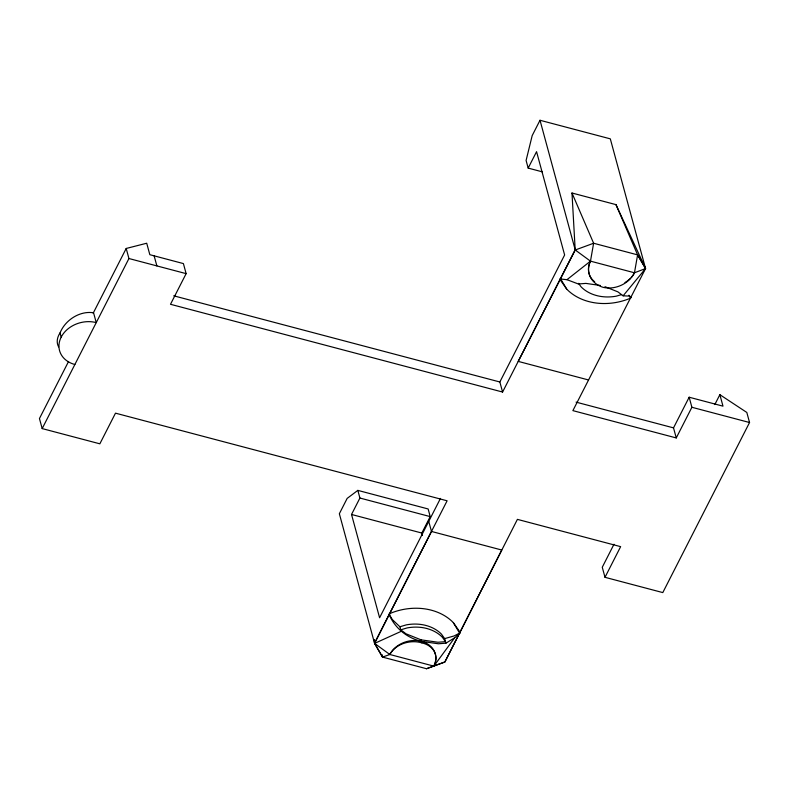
<?xml version="1.0" encoding="UTF-8"?>
<svg xmlns="http://www.w3.org/2000/svg" width="789" height="789" viewBox="0 0 789 789"><rect width="100%" height="100%" fill="white"/><g stroke="black" fill="none" stroke-linecap="round" stroke-linejoin="round"><path stroke-width="1.18" d="M631.22 277.462A24.321 19.36 -15 0 0 634.464 272.777L637.611 254.877L615.972 204.627L571.986 193.009L575.181 249.718L502.583 392.044L170.503 304.288L186.135 273.635L183.403 263.585L149.831 254.699L146.715 243.229L126.201 248.466L93.181 313.203M431.475 531.451L501.774 550.032L444.888 661.981L426.524 668.727L382.527 657.099L374.588 643.4L431.475 531.451L428.743 521.401M68.554 361.48L39.45 418.535L42.182 428.585L99.848 443.822L115.49 413.16L447.107 500.798L374.509 643.134L382.527 657.099L389.835 654.495A24.39 19.301 -8.3 0 1 421.878 642.887A24.39 18.334 -16.2 0 1 433.832 666.123L454.671 637.778L460.253 632.877M42.182 428.585L128.932 258.526L126.201 248.466M714.824 404.56L719.864 394.678L722.98 406.157L689.162 397.222L691.894 407.282L676.252 437.934L572.883 410.625L645.56 268.566L610.311 138.844L540.011 120.273L532.19 135.6L526.095 160.453L528.176 168.106L542.477 171.884M440.469 498.401L379.598 617.748L351.529 514.467L359.912 498.037L357.831 490.383L347.16 498.401L339.349 513.738L374.588 643.4L389.835 654.495L433.832 666.123A24.321 19.439 -15.4 0 0 421.464 641.358C406.907 637.966 394.618 627.965 388.977 614.089M528.176 168.106L536.559 151.675L564.628 254.985L499.851 381.984L502.583 392.044M422.48 535.425L421.829 533.048L430.212 516.608L428.141 508.964L357.831 490.383M613.99 544.252L602.263 567.252L605.005 577.311L662.799 592.588L749.55 422.519L746.818 412.46L719.864 394.678M676.252 437.934L673.52 427.875L689.162 397.222M605.005 577.311L620.637 546.649L517.406 519.369L444.888 661.981L426.524 668.727M604.966 286.683L617.876 291.851L623.113 295.816L645.56 268.566L637.611 254.877L593.624 243.249L575.25 249.995L518.225 361.392L588.525 379.973M460.036 632.167L453.35 622.659A54.549 43.602 -15.4 0 0 390.516 613.26L389.273 614.503L392.38 619.602L399.905 626.772L401.157 631.348L374.588 643.4M560.062 279.661L566.739 289.139A54.549 43.425 -15 0 0 629.583 298.558L630.835 297.325L628.961 295.204M559.855 278.951L566.966 279.681L590.478 261.149L593.624 243.249L571.986 193.009M389.835 654.495A24.321 19.439 -15.4 0 1 421.464 641.358L438.368 643.775L445.933 643.183L454.671 637.778M389.667 613.714L390.516 613.26M629.583 298.558L630.431 298.104M540.011 120.273L575.25 249.995L590.478 261.149A24.39 20.475 -13.9 0 0 603.23 287.364A24.39 19.508 -22.3 0 0 634.464 272.777L645.56 268.566M399.905 626.772L406.325 624.868A38.868 31.067 -15.4 0 1 441.475 634.159L444.671 638.607L445.933 643.183M621.624 294.593L616.268 296.171A38.868 30.939 -15 0 1 581.118 286.88L578.564 283.34M444.671 638.607L454.188 635.924L459.573 633.084L453.35 622.659M623.113 295.816L628.971 296.072L631.121 297.739M600.399 285.48L585.902 283.399L578.337 283.981L566.966 279.681M421.04 639.84L437.954 642.246L445.509 641.654L442.313 637.206A38.868 31.067 -15.4 0 0 407.163 627.916L400.743 629.819L405.98 633.794L421.04 639.84L421.878 642.887M634.464 272.777L590.478 261.149A24.321 19.36 -15 0 0 594.699 281.831M128.932 258.526L186.135 273.635M691.894 407.282L749.55 422.519M173.718 295.806L499.851 381.984M576.088 402.134L673.52 427.875M359.912 498.037L430.212 516.608M351.529 514.467L421.829 533.048M560.525 278.754L566.739 289.139M637.611 254.877L645.481 268.299L615.972 204.627M154.141 255.853L156.873 265.903M61.187 337.11A26.954 21.5 -15.2 0 1 96.238 322.602L93.575 312.799A27.802 22.151 -38.8 0 0 60.043 332.899L61.187 337.11A26.954 21.5 -15.2 0 0 74.866 364.498M382.152 654.702L382.527 657.099M374.311 639.514L374.509 643.134M630.411 278.31A24.321 19.36 -15 0 1 624.957 282.541M58.633 346.894A27.793 17.447 -18 0 1 60.043 332.899"/></g></svg>
